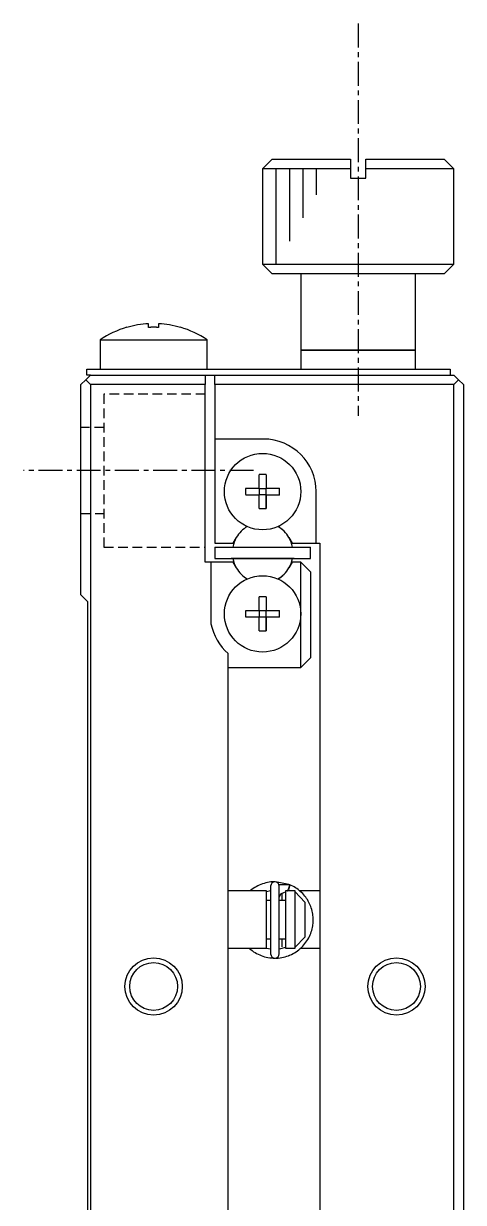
# Model space of a CAD drawing. Extents: x 587 to 873, y 180 to 423.
# Drawn here: x 587.2 to 610.2, y 361.7 to 423.4 of the extents above; entities that cross this region are included whole.
import ezdxf

# ---------------------------------------------------------------- set-up
doc = ezdxf.new("R2010")
doc.units = 0
doc.linetypes.add('CENTER', pattern=[2, 1.25, -0.25, 0.25, -0.25])
doc.linetypes.add('DASHED', pattern=[0.75, 0.5, -0.25])
doc.layers.get('0').update_dxf_attribs({"linetype": 'CONTINUOUS'})
doc.layers.add('CENTER', color=1, linetype='CENTER')

msp = doc.modelspace()

# ---------------------------------------------------------------- linework, layer by layer
at = {"color": 7, "linetype": 'CONTINUOUS'}
for p, q in [((600.21, 416.259), (599.71, 415.759)), ((600.21, 416.259), (604.31, 416.259)), ((604.31, 416.259), (604.31, 415.759)), ((605.11, 415.759), (605.11, 416.259)), ((605.11, 416.259), (609.21, 416.259)), ((609.71, 415.759), (609.21, 416.259)), ((599.71, 415.759), (599.71, 410.759)), ((604.31, 415.759), (599.71, 415.759)), ((604.31, 415.759), (604.31, 415.259)), ((604.31, 415.259), (605.11, 415.259)), ((605.11, 415.259), (605.11, 415.759)), ((609.71, 415.759), (605.11, 415.759)), ((609.71, 410.759), (609.71, 415.759)), ((599.71, 410.759), (600.21, 410.259)), ((599.71, 410.759), (609.71, 410.759)), ((609.21, 410.259), (609.71, 410.759)), ((609.21, 410.259), (600.21, 410.259)), ((601.71, 410.259), (601.71, 406.259)), ((607.71, 406.259), (607.71, 410.259)), ((592.611, 407.452), (592.608, 407.458)), ((593.75, 407.452), (593.75, 407.646)), ((594.27, 407.646), (594.27, 407.452)), ((595.413, 407.458), (595.41, 407.452)), ((591.21, 406.802), (591.21, 405.259)), ((591.21, 406.802), (596.81, 406.802)), ((596.81, 405.259), (596.81, 406.802)), ((601.71, 406.259), (601.71, 405.259)), ((607.71, 406.259), (601.71, 406.259)), ((601.71, 406.259), (607.71, 406.259)), ((607.71, 405.259), (607.71, 406.259)), ((590.71, 404.959), (590.46, 404.709)), ((590.51, 405.259), (592.51, 405.259)), ((590.51, 404.959), (590.51, 405.259)), ((590.71, 404.959), (590.51, 404.959)), ((590.71, 404.959), (596.71, 404.959)), ((592.51, 405.259), (592.76, 405.259)), ((592.76, 405.259), (595.26, 405.259)), ((595.26, 405.259), (607.51, 405.259)), ((596.71, 404.959), (596.71, 404.459)), ((596.71, 404.959), (597.21, 404.959)), ((597.21, 404.459), (597.21, 404.959)), ((597.21, 404.959), (609.71, 404.959)), ((607.51, 405.259), (609.51, 405.259)), ((609.51, 405.259), (609.51, 404.959)), ((609.71, 404.959), (609.96, 404.709)), ((590.46, 404.709), (590.21, 404.459)), ((590.21, 393.459), (590.21, 404.459)), ((590.71, 404.459), (590.46, 404.709)), ((590.71, 404.459), (590.71, 325.459)), ((596.71, 404.459), (590.71, 404.459)), ((596.71, 395.159), (596.71, 404.459)), ((597.21, 404.459), (597.21, 401.609)), ((609.71, 404.459), (597.21, 404.459)), ((609.96, 404.709), (609.71, 404.459)), ((609.71, 325.459), (609.71, 404.459)), ((609.96, 404.709), (610.21, 404.459)), ((610.21, 404.459), (610.21, 325.459)), ((597.21, 401.609), (597.21, 396.159)), ((599.76, 401.609), (597.21, 401.609)), ((599.53, 399.039), (599.53, 399.745)), ((599.89, 399.745), (599.89, 399.039)), ((599.89, 399.745), (599.89, 399.039)), ((598.824, 399.039), (599.53, 399.039)), ((599.53, 398.679), (598.824, 398.679)), ((599.541, 399.029), (599.53, 399.039)), ((599.541, 398.689), (599.53, 398.679)), ((599.53, 397.973), (599.53, 398.679)), ((599.541, 399.029), (599.88, 399.029)), ((599.541, 398.689), (599.541, 399.029)), ((599.88, 398.689), (599.541, 398.689)), ((599.88, 399.029), (599.89, 399.039)), ((599.88, 399.029), (599.88, 398.689)), ((599.88, 398.689), (599.89, 398.679)), ((599.89, 399.039), (600.597, 399.039)), ((599.89, 397.973), (599.89, 398.679)), ((600.597, 398.679), (599.89, 398.679)), ((599.89, 398.679), (599.89, 397.973)), ((602.51, 396.159), (602.51, 398.859)), ((597.21, 396.159), (598.166, 396.159)), ((598.166, 396.159), (598.336, 396.453)), ((601.085, 396.453), (601.255, 396.159)), ((601.255, 396.159), (602.51, 396.159)), ((602.51, 396.159), (602.71, 396.159)), ((602.71, 396.159), (602.71, 333.759)), ((597.21, 395.959), (597.21, 395.359)), ((597.21, 395.959), (602.21, 395.959)), ((602.21, 395.359), (602.21, 395.959)), ((597.01, 395.159), (596.71, 395.159)), ((598.166, 395.159), (597.01, 395.159)), ((597.01, 395.159), (597.01, 391.937)), ((597.21, 395.359), (598.152, 395.359)), ((597.21, 395.359), (602.21, 395.359)), ((598.152, 395.359), (598.06, 395.359)), ((598.152, 395.359), (598.06, 395.359)), ((598.152, 395.359), (598.06, 395.359)), ((598.152, 395.359), (598.06, 395.359)), ((598.152, 395.359), (598.06, 395.359)), ((598.152, 395.359), (598.06, 395.359)), ((598.152, 395.359), (598.06, 395.359)), ((598.152, 395.359), (598.06, 395.359)), ((598.152, 395.359), (598.06, 395.359)), ((598.152, 395.359), (598.06, 395.359)), ((598.152, 395.359), (598.06, 395.359)), ((598.152, 395.359), (598.06, 395.359)), ((598.152, 395.359), (598.06, 395.359)), ((598.152, 395.359), (598.06, 395.359)), ((598.152, 395.359), (598.06, 395.359)), ((598.152, 395.359), (598.06, 395.359)), ((598.152, 395.359), (598.06, 395.359)), ((598.152, 395.359), (598.06, 395.359)), ((598.152, 395.359), (598.06, 395.359)), ((598.152, 395.359), (598.06, 395.359)), ((598.152, 395.359), (598.06, 395.359)), ((598.152, 395.359), (598.06, 395.359)), ((598.152, 395.359), (598.06, 395.359)), ((598.152, 395.359), (598.06, 395.359)), ((598.152, 395.359), (598.06, 395.359)), ((598.152, 395.359), (598.06, 395.359)), ((598.152, 395.359), (598.06, 395.359)), ((598.152, 395.359), (598.06, 395.359)), ((598.152, 395.359), (598.06, 395.359)), ((598.152, 395.359), (598.06, 395.359)), ((601.36, 395.359), (598.06, 395.359)), ((598.152, 395.359), (598.06, 395.359)), ((598.336, 394.865), (598.166, 395.159)), ((601.255, 395.159), (601.085, 394.865)), ((601.71, 395.159), (601.255, 395.159)), ((601.36, 395.359), (601.269, 395.359)), ((601.36, 395.359), (601.269, 395.359)), ((601.36, 395.359), (601.269, 395.359)), ((601.36, 395.359), (601.269, 395.359)), ((601.36, 395.359), (601.269, 395.359)), ((601.36, 395.359), (601.269, 395.359)), ((601.36, 395.359), (601.269, 395.359)), ((601.36, 395.359), (601.269, 395.359)), ((601.36, 395.359), (601.269, 395.359)), ((601.36, 395.359), (601.269, 395.359)), ((601.269, 395.359), (602.21, 395.359)), ((601.36, 395.359), (601.269, 395.359)), ((601.36, 395.359), (601.269, 395.359)), ((601.36, 395.359), (601.269, 395.359)), ((601.36, 395.359), (601.269, 395.359)), ((601.36, 395.359), (601.269, 395.359)), ((601.36, 395.359), (601.269, 395.359)), ((601.36, 395.359), (601.269, 395.359)), ((601.36, 395.359), (601.269, 395.359)), ((601.36, 395.359), (601.269, 395.359)), ((601.36, 395.359), (601.269, 395.359)), ((601.36, 395.359), (601.269, 395.359)), ((601.71, 395.159), (602.21, 394.659)), ((601.71, 392.459), (601.71, 395.159)), ((602.21, 394.659), (602.21, 390.159)), ((590.21, 393.459), (590.56, 393.109)), ((590.56, 393.109), (590.56, 336.809)), ((599.53, 392.639), (599.53, 393.345)), ((599.89, 393.345), (599.89, 392.639)), ((599.89, 393.345), (599.89, 392.639)), ((598.824, 392.639), (599.53, 392.639)), ((599.541, 392.629), (599.53, 392.639)), ((599.541, 392.629), (599.88, 392.629)), ((599.541, 392.289), (599.541, 392.629)), ((599.88, 392.629), (599.89, 392.639)), ((599.88, 392.629), (599.88, 392.289)), ((599.89, 392.639), (600.597, 392.639)), ((601.71, 389.659), (601.71, 392.459)), ((599.53, 392.279), (598.824, 392.279)), ((599.541, 392.289), (599.53, 392.279)), ((599.53, 391.573), (599.53, 392.279)), ((599.88, 392.289), (599.541, 392.289)), ((599.88, 392.289), (599.89, 392.279)), ((599.89, 391.573), (599.89, 392.279)), ((600.597, 392.279), (599.89, 392.279)), ((599.89, 392.279), (599.89, 391.573)), ((597.91, 339.538), (597.91, 390.38)), ((602.21, 390.159), (601.71, 389.659)), ((597.91, 389.659), (601.71, 389.659)), ((600.131, 378.215), (600.131, 374.665)), ((601.076, 378.304), (600.385, 378.438)), ((601.128, 378.285), (600.57, 378.283)), ((600.581, 374.665), (600.581, 378.215)), ((601.137, 378.28), (601.06, 378.023)), ((601.136, 378.28), (601.117, 378.288)), ((601.17, 378.265), (601.136, 378.28)), ((599.91, 377.959), (597.91, 377.959)), ((599.91, 377.925), (600.131, 377.974)), ((599.91, 374.959), (599.91, 377.959)), ((600.71, 377.85), (600.71, 377.459)), ((601.41, 377.959), (600.91, 377.959)), ((600.91, 377.959), (600.91, 374.959)), ((601.06, 378.023), (601.029, 377.959)), ((601.41, 377.905), (601.41, 377.959)), ((601.41, 377.905), (601.91, 377.376)), ((601.41, 375.013), (601.41, 377.905)), ((602.71, 377.959), (601.655, 377.959)), ((600.131, 377.459), (599.91, 377.459)), ((600.91, 377.459), (600.581, 377.459)), ((601.91, 377.376), (601.91, 375.543)), ((599.91, 375.459), (600.131, 375.459)), ((600.581, 375.459), (600.91, 375.459)), ((600.71, 375.459), (600.71, 375.029)), ((601.91, 375.543), (601.41, 375.013)), ((597.91, 374.959), (599.91, 374.959)), ((599.91, 374.954), (599.895, 374.959)), ((600.131, 374.905), (599.91, 374.954)), ((600.91, 374.992), (600.581, 374.905)), ((600.91, 374.959), (601.41, 374.959)), ((601.072, 374.574), (601.128, 374.595)), ((601.127, 374.596), (601.157, 374.608)), ((601.133, 374.599), (601.136, 374.599)), ((601.41, 374.959), (601.41, 375.013)), ((601.699, 374.959), (602.71, 374.959))]:
    msp.add_line(p, q, dxfattribs=at)
at = {"color": 3, "linetype": 'CONTINUOUS'}
for p, q in [((600.41, 415.759), (600.41, 410.759)), ((601.11, 415.759), (601.11, 411.972)), ((601.81, 415.759), (601.81, 413.184)), ((602.51, 415.759), (602.51, 414.396))]:
    msp.add_line(p, q, dxfattribs=at)
at = {"color": 3, "linetype": 'DASHED'}
for p, q in [((596.71, 403.959), (591.41, 403.959)), ((591.41, 403.959), (591.41, 395.959)), ((591.41, 402.209), (590.21, 402.209)), ((590.21, 397.709), (591.41, 397.709)), ((591.41, 395.959), (596.71, 395.959))]:
    msp.add_line(p, q, dxfattribs=at)
at = {"color": 7, "linetype": 'CONTINUOUS'}
for points in [[(600.33, 378.438), (600.323, 378.438), (600.232, 378.435), (600.142, 378.427), (600.053, 378.415), (599.964, 378.4), (599.875, 378.38), (599.788, 378.356), (599.702, 378.328), (599.617, 378.297), (599.534, 378.261), (599.452, 378.222), (599.373, 378.18), (599.295, 378.134), (599.219, 378.084), (599.146, 378.031), (599.075, 377.975), (599.057, 377.959)], [(600.385, 374.441), (600.44, 374.443), (600.53, 374.448), (600.62, 374.458), (600.71, 374.472), (600.798, 374.49), (600.886, 374.513), (600.972, 374.539), (601.058, 374.568), (601.142, 374.602), (601.224, 374.64), (601.305, 374.681), (601.383, 374.725), (601.46, 374.773), (601.534, 374.825), (601.606, 374.88), (601.675, 374.938), (601.742, 374.999), (601.805, 375.064), (601.866, 375.131), (601.924, 375.2), (601.978, 375.272), (602.029, 375.347), (602.077, 375.423), (602.12, 375.5), (602.159, 375.577), (602.195, 375.656), (602.226, 375.735), (602.254, 375.814), (602.278, 375.893), (602.299, 375.971), (602.316, 376.05), (602.33, 376.128), (602.339, 376.193), (602.346, 376.257), (602.351, 376.325), (602.354, 376.4), (602.355, 376.463), (602.353, 376.531), (602.348, 376.602), (602.341, 376.678), (602.331, 376.75), (602.317, 376.825), (602.3, 376.903), (602.279, 376.983), (602.254, 377.066), (602.229, 377.136), (602.201, 377.208), (602.169, 377.281), (602.133, 377.354), (602.093, 377.428), (602.049, 377.503), (602.007, 377.567), (601.962, 377.63), (601.913, 377.693), (601.861, 377.755), (601.805, 377.817), (601.745, 377.877), (601.681, 377.936), (601.622, 377.986), (601.561, 378.035), (601.496, 378.082), (601.428, 378.127), (601.357, 378.17), (601.283, 378.21), (601.207, 378.248), (601.127, 378.284)], [(600.581, 377.615), (600.66, 377.81), (600.856, 377.89), (600.91, 377.884)], [(599.014, 374.959), (599.028, 374.946), (599.097, 374.888), (599.168, 374.833), (599.242, 374.78), (599.318, 374.732), (599.396, 374.686), (599.477, 374.645), (599.559, 374.607), (599.642, 374.573), (599.727, 374.542), (599.814, 374.516), (599.902, 374.493), (599.99, 374.475), (600.079, 374.46), (600.169, 374.45), (600.259, 374.443), (600.328, 374.441)]]:
    msp.add_lwpolyline(points, dxfattribs=at)
for points in [[(594.27, 407.452, 0), (594.266, 407.452, 0), (594.262, 407.453, 0), (594.258, 407.453, 0), (594.254, 407.453, 0), (594.25, 407.453, 0), (594.246, 407.453, 0), (594.242, 407.454, 0), (594.238, 407.454, 0), (594.234, 407.454, 0), (594.23, 407.454, 0), (594.226, 407.454, 0), (594.222, 407.454, 0), (594.218, 407.455, 0), (594.214, 407.455, 0), (594.21, 407.455, 0), (594.205, 407.455, 0), (594.201, 407.455, 0), (594.197, 407.455, 0), (594.193, 407.455, 0), (594.189, 407.456, 0), (594.185, 407.456, 0), (594.181, 407.456, 0), (594.177, 407.456, 0), (594.173, 407.456, 0), (594.169, 407.456, 0), (594.165, 407.456, 0), (594.161, 407.456, 0), (594.157, 407.457, 0), (594.153, 407.457, 0), (594.149, 407.457, 0), (594.145, 407.457, 0), (594.14, 407.457, 0), (594.136, 407.457, 0), (594.132, 407.457, 0), (594.128, 407.457, 0), (594.124, 407.457, 0), (594.12, 407.457, 0), (594.116, 407.457, 0), (594.112, 407.458, 0), (594.108, 407.458, 0), (594.104, 407.458, 0), (594.1, 407.458, 0), (594.096, 407.458, 0), (594.092, 407.458, 0), (594.088, 407.458, 0), (594.084, 407.458, 0), (594.08, 407.458, 0), (594.075, 407.458, 0), (594.071, 407.458, 0), (594.067, 407.458, 0), (594.063, 407.458, 0), (594.059, 407.458, 0), (594.055, 407.458, 0), (594.051, 407.458, 0), (594.047, 407.458, 0), (594.043, 407.458, 0), (594.039, 407.458, 0), (594.035, 407.458, 0), (594.031, 407.458, 0), (594.027, 407.458, 0), (594.023, 407.458, 0), (594.019, 407.458, 0), (594.014, 407.458, 0), (594.01, 407.458, 0), (594.006, 407.458, 0), (594.002, 407.458, 0), (593.998, 407.458, 0), (593.994, 407.458, 0), (593.99, 407.458, 0), (593.986, 407.458, 0), (593.982, 407.458, 0), (593.978, 407.458, 0), (593.974, 407.458, 0), (593.97, 407.458, 0), (593.966, 407.458, 0), (593.962, 407.458, 0), (593.958, 407.458, 0), (593.954, 407.458, 0), (593.949, 407.458, 0), (593.945, 407.458, 0), (593.941, 407.458, 0), (593.937, 407.458, 0), (593.933, 407.458, 0), (593.929, 407.458, 0), (593.925, 407.458, 0), (593.921, 407.458, 0), (593.917, 407.458, 0), (593.913, 407.458, 0), (593.909, 407.458, 0), (593.905, 407.457, 0), (593.901, 407.457, 0), (593.897, 407.457, 0), (593.893, 407.457, 0), (593.889, 407.457, 0), (593.884, 407.457, 0), (593.88, 407.457, 0), (593.876, 407.457, 0), (593.872, 407.457, 0), (593.868, 407.457, 0), (593.864, 407.457, 0), (593.86, 407.456, 0), (593.856, 407.456, 0), (593.852, 407.456, 0), (593.848, 407.456, 0), (593.844, 407.456, 0), (593.84, 407.456, 0), (593.836, 407.456, 0), (593.832, 407.456, 0), (593.828, 407.455, 0), (593.824, 407.455, 0), (593.819, 407.455, 0), (593.815, 407.455, 0), (593.811, 407.455, 0), (593.807, 407.455, 0), (593.803, 407.455, 0), (593.799, 407.454, 0), (593.795, 407.454, 0), (593.791, 407.454, 0), (593.787, 407.454, 0), (593.783, 407.454, 0), (593.779, 407.454, 0), (593.775, 407.453, 0), (593.771, 407.453, 0), (593.767, 407.453, 0), (593.763, 407.453, 0), (593.759, 407.453, 0), (593.754, 407.452, 0), (593.75, 407.452, 0)], [(599.89, 399.745, 0), (599.888, 399.746, 0), (599.885, 399.746, 0), (599.882, 399.746, 0), (599.879, 399.746, 0), (599.876, 399.746, 0), (599.874, 399.746, 0), (599.871, 399.746, 0), (599.868, 399.746, 0), (599.865, 399.746, 0), (599.862, 399.746, 0), (599.86, 399.746, 0), (599.857, 399.746, 0), (599.854, 399.746, 0), (599.851, 399.746, 0), (599.848, 399.746, 0), (599.845, 399.746, 0), (599.843, 399.746, 0), (599.84, 399.747, 0), (599.837, 399.747, 0), (599.834, 399.747, 0), (599.831, 399.747, 0), (599.829, 399.747, 0), (599.826, 399.747, 0), (599.823, 399.747, 0), (599.82, 399.747, 0), (599.817, 399.747, 0), (599.815, 399.747, 0), (599.812, 399.747, 0), (599.809, 399.747, 0), (599.806, 399.747, 0), (599.803, 399.747, 0), (599.8, 399.747, 0), (599.798, 399.747, 0), (599.795, 399.747, 0), (599.792, 399.747, 0), (599.789, 399.747, 0), (599.786, 399.747, 0), (599.784, 399.747, 0), (599.781, 399.747, 0), (599.778, 399.747, 0), (599.775, 399.747, 0), (599.772, 399.747, 0), (599.77, 399.747, 0), (599.767, 399.747, 0), (599.764, 399.747, 0), (599.761, 399.748, 0), (599.758, 399.748, 0), (599.755, 399.748, 0), (599.753, 399.748, 0), (599.75, 399.748, 0), (599.747, 399.748, 0), (599.744, 399.748, 0), (599.741, 399.748, 0), (599.739, 399.748, 0), (599.736, 399.748, 0), (599.733, 399.748, 0), (599.73, 399.748, 0), (599.727, 399.748, 0), (599.724, 399.748, 0), (599.722, 399.748, 0), (599.719, 399.748, 0), (599.716, 399.748, 0), (599.713, 399.748, 0), (599.71, 399.748, 0), (599.708, 399.748, 0), (599.705, 399.748, 0), (599.702, 399.748, 0), (599.699, 399.748, 0), (599.696, 399.748, 0), (599.694, 399.748, 0), (599.691, 399.748, 0), (599.688, 399.748, 0), (599.685, 399.748, 0), (599.682, 399.748, 0), (599.679, 399.748, 0), (599.677, 399.748, 0), (599.674, 399.748, 0), (599.671, 399.748, 0), (599.668, 399.748, 0), (599.665, 399.748, 0), (599.663, 399.748, 0), (599.66, 399.748, 0), (599.657, 399.747, 0), (599.654, 399.747, 0), (599.651, 399.747, 0), (599.649, 399.747, 0), (599.646, 399.747, 0), (599.643, 399.747, 0), (599.64, 399.747, 0), (599.637, 399.747, 0), (599.634, 399.747, 0), (599.632, 399.747, 0), (599.629, 399.747, 0), (599.626, 399.747, 0), (599.623, 399.747, 0), (599.62, 399.747, 0), (599.618, 399.747, 0), (599.615, 399.747, 0), (599.612, 399.747, 0), (599.609, 399.747, 0), (599.606, 399.747, 0), (599.604, 399.747, 0), (599.601, 399.747, 0), (599.598, 399.747, 0), (599.595, 399.747, 0), (599.592, 399.747, 0), (599.589, 399.747, 0), (599.587, 399.747, 0), (599.584, 399.747, 0), (599.581, 399.747, 0), (599.578, 399.746, 0), (599.575, 399.746, 0), (599.573, 399.746, 0), (599.57, 399.746, 0), (599.567, 399.746, 0), (599.564, 399.746, 0), (599.561, 399.746, 0), (599.559, 399.746, 0), (599.556, 399.746, 0), (599.553, 399.746, 0), (599.55, 399.746, 0), (599.547, 399.746, 0), (599.544, 399.746, 0), (599.542, 399.746, 0), (599.539, 399.746, 0), (599.536, 399.746, 0), (599.533, 399.746, 0), (599.53, 399.745, 0)], [(598.824, 399.039, 0), (598.824, 399.036, 0), (598.824, 399.033, 0), (598.824, 399.031, 0), (598.824, 399.028, 0), (598.824, 399.025, 0), (598.824, 399.022, 0), (598.824, 399.019, 0), (598.824, 399.017, 0), (598.823, 399.014, 0), (598.823, 399.011, 0), (598.823, 399.008, 0), (598.823, 399.005, 0), (598.823, 399.003, 0), (598.823, 399, 0), (598.823, 398.997, 0), (598.823, 398.994, 0), (598.823, 398.991, 0), (598.823, 398.988, 0), (598.823, 398.986, 0), (598.823, 398.983, 0), (598.823, 398.98, 0), (598.823, 398.977, 0), (598.823, 398.974, 0), (598.823, 398.972, 0), (598.823, 398.969, 0), (598.823, 398.966, 0), (598.823, 398.963, 0), (598.823, 398.96, 0), (598.822, 398.958, 0), (598.822, 398.955, 0), (598.822, 398.952, 0), (598.822, 398.949, 0), (598.822, 398.946, 0), (598.822, 398.943, 0), (598.822, 398.941, 0), (598.822, 398.938, 0), (598.822, 398.935, 0), (598.822, 398.932, 0), (598.822, 398.929, 0), (598.822, 398.927, 0), (598.822, 398.924, 0), (598.822, 398.921, 0), (598.822, 398.918, 0), (598.822, 398.915, 0), (598.822, 398.913, 0), (598.822, 398.91, 0), (598.822, 398.907, 0), (598.822, 398.904, 0), (598.822, 398.901, 0), (598.822, 398.898, 0), (598.822, 398.896, 0), (598.822, 398.893, 0), (598.822, 398.89, 0), (598.822, 398.887, 0), (598.822, 398.884, 0), (598.822, 398.882, 0), (598.822, 398.879, 0), (598.822, 398.876, 0), (598.822, 398.873, 0), (598.822, 398.87, 0), (598.822, 398.868, 0), (598.822, 398.865, 0), (598.822, 398.862, 0), (598.822, 398.859, 0), (598.822, 398.856, 0), (598.822, 398.853, 0), (598.822, 398.851, 0), (598.822, 398.848, 0), (598.822, 398.845, 0), (598.822, 398.842, 0), (598.822, 398.839, 0), (598.822, 398.837, 0), (598.822, 398.834, 0), (598.822, 398.831, 0), (598.822, 398.828, 0), (598.822, 398.825, 0), (598.822, 398.822, 0), (598.822, 398.82, 0), (598.822, 398.817, 0), (598.822, 398.814, 0), (598.822, 398.811, 0), (598.822, 398.808, 0), (598.822, 398.806, 0), (598.822, 398.803, 0), (598.822, 398.8, 0), (598.822, 398.797, 0), (598.822, 398.794, 0), (598.822, 398.792, 0), (598.822, 398.789, 0), (598.822, 398.786, 0), (598.822, 398.783, 0), (598.822, 398.78, 0), (598.822, 398.777, 0), (598.822, 398.775, 0), (598.822, 398.772, 0), (598.822, 398.769, 0), (598.822, 398.766, 0), (598.822, 398.763, 0), (598.822, 398.761, 0), (598.823, 398.758, 0), (598.823, 398.755, 0), (598.823, 398.752, 0), (598.823, 398.749, 0), (598.823, 398.747, 0), (598.823, 398.744, 0), (598.823, 398.741, 0), (598.823, 398.738, 0), (598.823, 398.735, 0), (598.823, 398.732, 0), (598.823, 398.73, 0), (598.823, 398.727, 0), (598.823, 398.724, 0), (598.823, 398.721, 0), (598.823, 398.718, 0), (598.823, 398.716, 0), (598.823, 398.713, 0), (598.823, 398.71, 0), (598.823, 398.707, 0), (598.823, 398.704, 0), (598.824, 398.702, 0), (598.824, 398.699, 0), (598.824, 398.696, 0), (598.824, 398.693, 0), (598.824, 398.69, 0), (598.824, 398.688, 0), (598.824, 398.685, 0), (598.824, 398.682, 0), (598.824, 398.679, 0)], [(600.597, 398.679, 0), (600.597, 398.682, 0), (600.597, 398.685, 0), (600.597, 398.688, 0), (600.597, 398.69, 0), (600.597, 398.693, 0), (600.597, 398.696, 0), (600.597, 398.699, 0), (600.597, 398.702, 0), (600.597, 398.704, 0), (600.597, 398.707, 0), (600.597, 398.71, 0), (600.598, 398.713, 0), (600.598, 398.716, 0), (600.598, 398.718, 0), (600.598, 398.721, 0), (600.598, 398.724, 0), (600.598, 398.727, 0), (600.598, 398.73, 0), (600.598, 398.732, 0), (600.598, 398.735, 0), (600.598, 398.738, 0), (600.598, 398.741, 0), (600.598, 398.744, 0), (600.598, 398.747, 0), (600.598, 398.749, 0), (600.598, 398.752, 0), (600.598, 398.755, 0), (600.598, 398.758, 0), (600.598, 398.761, 0), (600.598, 398.763, 0), (600.598, 398.766, 0), (600.598, 398.769, 0), (600.599, 398.772, 0), (600.599, 398.775, 0), (600.599, 398.777, 0), (600.599, 398.78, 0), (600.599, 398.783, 0), (600.599, 398.786, 0), (600.599, 398.789, 0), (600.599, 398.792, 0), (600.599, 398.794, 0), (600.599, 398.797, 0), (600.599, 398.8, 0), (600.599, 398.803, 0), (600.599, 398.806, 0), (600.599, 398.808, 0), (600.599, 398.811, 0), (600.599, 398.814, 0), (600.599, 398.817, 0), (600.599, 398.82, 0), (600.599, 398.822, 0), (600.599, 398.825, 0), (600.599, 398.828, 0), (600.599, 398.831, 0), (600.599, 398.834, 0), (600.599, 398.837, 0), (600.599, 398.839, 0), (600.599, 398.842, 0), (600.599, 398.845, 0), (600.599, 398.848, 0), (600.599, 398.851, 0), (600.599, 398.853, 0), (600.599, 398.856, 0), (600.599, 398.859, 0), (600.599, 398.862, 0), (600.599, 398.865, 0), (600.599, 398.868, 0), (600.599, 398.87, 0), (600.599, 398.873, 0), (600.599, 398.876, 0), (600.599, 398.879, 0), (600.599, 398.882, 0), (600.599, 398.884, 0), (600.599, 398.887, 0), (600.599, 398.89, 0), (600.599, 398.893, 0), (600.599, 398.896, 0), (600.599, 398.898, 0), (600.599, 398.901, 0), (600.599, 398.904, 0), (600.599, 398.907, 0), (600.599, 398.91, 0), (600.599, 398.913, 0), (600.599, 398.915, 0), (600.599, 398.918, 0), (600.599, 398.921, 0), (600.599, 398.924, 0), (600.599, 398.927, 0), (600.599, 398.929, 0), (600.599, 398.932, 0), (600.599, 398.935, 0), (600.599, 398.938, 0), (600.599, 398.941, 0), (600.599, 398.943, 0), (600.599, 398.946, 0), (600.598, 398.949, 0), (600.598, 398.952, 0), (600.598, 398.955, 0), (600.598, 398.958, 0), (600.598, 398.96, 0), (600.598, 398.963, 0), (600.598, 398.966, 0), (600.598, 398.969, 0), (600.598, 398.972, 0), (600.598, 398.974, 0), (600.598, 398.977, 0), (600.598, 398.98, 0), (600.598, 398.983, 0), (600.598, 398.986, 0), (600.598, 398.988, 0), (600.598, 398.991, 0), (600.598, 398.994, 0), (600.598, 398.997, 0), (600.598, 399, 0), (600.598, 399.003, 0), (600.598, 399.005, 0), (600.597, 399.008, 0), (600.597, 399.011, 0), (600.597, 399.014, 0), (600.597, 399.017, 0), (600.597, 399.019, 0), (600.597, 399.022, 0), (600.597, 399.025, 0), (600.597, 399.028, 0), (600.597, 399.031, 0), (600.597, 399.033, 0), (600.597, 399.036, 0), (600.597, 399.039, 0)], [(599.53, 397.973, 0), (599.533, 397.973, 0), (599.536, 397.973, 0), (599.539, 397.973, 0), (599.542, 397.972, 0), (599.544, 397.972, 0), (599.547, 397.972, 0), (599.55, 397.972, 0), (599.553, 397.972, 0), (599.556, 397.972, 0), (599.559, 397.972, 0), (599.561, 397.972, 0), (599.564, 397.972, 0), (599.567, 397.972, 0), (599.57, 397.972, 0), (599.573, 397.972, 0), (599.575, 397.972, 0), (599.578, 397.972, 0), (599.581, 397.972, 0), (599.584, 397.972, 0), (599.587, 397.972, 0), (599.589, 397.971, 0), (599.592, 397.971, 0), (599.595, 397.971, 0), (599.598, 397.971, 0), (599.601, 397.971, 0), (599.604, 397.971, 0), (599.606, 397.971, 0), (599.609, 397.971, 0), (599.612, 397.971, 0), (599.615, 397.971, 0), (599.618, 397.971, 0), (599.62, 397.971, 0), (599.623, 397.971, 0), (599.626, 397.971, 0), (599.629, 397.971, 0), (599.632, 397.971, 0), (599.634, 397.971, 0), (599.637, 397.971, 0), (599.64, 397.971, 0), (599.643, 397.971, 0), (599.646, 397.971, 0), (599.649, 397.971, 0), (599.651, 397.971, 0), (599.654, 397.971, 0), (599.657, 397.971, 0), (599.66, 397.971, 0), (599.663, 397.971, 0), (599.665, 397.971, 0), (599.668, 397.971, 0), (599.671, 397.971, 0), (599.674, 397.971, 0), (599.677, 397.971, 0), (599.679, 397.971, 0), (599.682, 397.971, 0), (599.685, 397.971, 0), (599.688, 397.971, 0), (599.691, 397.97, 0), (599.694, 397.97, 0), (599.696, 397.97, 0), (599.699, 397.97, 0), (599.702, 397.97, 0), (599.705, 397.97, 0), (599.708, 397.97, 0), (599.71, 397.97, 0), (599.713, 397.97, 0), (599.716, 397.97, 0), (599.719, 397.97, 0), (599.722, 397.97, 0), (599.724, 397.97, 0), (599.727, 397.97, 0), (599.73, 397.97, 0), (599.733, 397.971, 0), (599.736, 397.971, 0), (599.739, 397.971, 0), (599.741, 397.971, 0), (599.744, 397.971, 0), (599.747, 397.971, 0), (599.75, 397.971, 0), (599.753, 397.971, 0), (599.755, 397.971, 0), (599.758, 397.971, 0), (599.761, 397.971, 0), (599.764, 397.971, 0), (599.767, 397.971, 0), (599.77, 397.971, 0), (599.772, 397.971, 0), (599.775, 397.971, 0), (599.778, 397.971, 0), (599.781, 397.971, 0), (599.784, 397.971, 0), (599.786, 397.971, 0), (599.789, 397.971, 0), (599.792, 397.971, 0), (599.795, 397.971, 0), (599.798, 397.971, 0), (599.8, 397.971, 0), (599.803, 397.971, 0), (599.806, 397.971, 0), (599.809, 397.971, 0), (599.812, 397.971, 0), (599.815, 397.971, 0), (599.817, 397.971, 0), (599.82, 397.971, 0), (599.823, 397.971, 0), (599.826, 397.971, 0), (599.829, 397.971, 0), (599.831, 397.971, 0), (599.834, 397.972, 0), (599.837, 397.972, 0), (599.84, 397.972, 0), (599.843, 397.972, 0), (599.845, 397.972, 0), (599.848, 397.972, 0), (599.851, 397.972, 0), (599.854, 397.972, 0), (599.857, 397.972, 0), (599.86, 397.972, 0), (599.862, 397.972, 0), (599.865, 397.972, 0), (599.868, 397.972, 0), (599.871, 397.972, 0), (599.874, 397.972, 0), (599.876, 397.972, 0), (599.879, 397.972, 0), (599.882, 397.973, 0), (599.885, 397.973, 0), (599.888, 397.973, 0), (599.89, 397.973, 0)], [(599.89, 393.345, 0), (599.888, 393.346, 0), (599.885, 393.346, 0), (599.882, 393.346, 0), (599.879, 393.346, 0), (599.876, 393.346, 0), (599.874, 393.346, 0), (599.871, 393.346, 0), (599.868, 393.346, 0), (599.865, 393.346, 0), (599.862, 393.346, 0), (599.86, 393.346, 0), (599.857, 393.346, 0), (599.854, 393.346, 0), (599.851, 393.346, 0), (599.848, 393.346, 0), (599.845, 393.346, 0), (599.843, 393.346, 0), (599.84, 393.347, 0), (599.837, 393.347, 0), (599.834, 393.347, 0), (599.831, 393.347, 0), (599.829, 393.347, 0), (599.826, 393.347, 0), (599.823, 393.347, 0), (599.82, 393.347, 0), (599.817, 393.347, 0), (599.815, 393.347, 0), (599.812, 393.347, 0), (599.809, 393.347, 0), (599.806, 393.347, 0), (599.803, 393.347, 0), (599.8, 393.347, 0), (599.798, 393.347, 0), (599.795, 393.347, 0), (599.792, 393.347, 0), (599.789, 393.347, 0), (599.786, 393.347, 0), (599.784, 393.347, 0), (599.781, 393.347, 0), (599.778, 393.347, 0), (599.775, 393.347, 0), (599.772, 393.347, 0), (599.77, 393.347, 0), (599.767, 393.347, 0), (599.764, 393.347, 0), (599.761, 393.348, 0), (599.758, 393.348, 0), (599.755, 393.348, 0), (599.753, 393.348, 0), (599.75, 393.348, 0), (599.747, 393.348, 0), (599.744, 393.348, 0), (599.741, 393.348, 0), (599.739, 393.348, 0), (599.736, 393.348, 0), (599.733, 393.348, 0), (599.73, 393.348, 0), (599.727, 393.348, 0), (599.724, 393.348, 0), (599.722, 393.348, 0), (599.719, 393.348, 0), (599.716, 393.348, 0), (599.713, 393.348, 0), (599.71, 393.348, 0), (599.708, 393.348, 0), (599.705, 393.348, 0), (599.702, 393.348, 0), (599.699, 393.348, 0), (599.696, 393.348, 0), (599.694, 393.348, 0), (599.691, 393.348, 0), (599.688, 393.348, 0), (599.685, 393.348, 0), (599.682, 393.348, 0), (599.679, 393.348, 0), (599.677, 393.348, 0), (599.674, 393.348, 0), (599.671, 393.348, 0), (599.668, 393.348, 0), (599.665, 393.348, 0), (599.663, 393.348, 0), (599.66, 393.348, 0), (599.657, 393.347, 0), (599.654, 393.347, 0), (599.651, 393.347, 0), (599.649, 393.347, 0), (599.646, 393.347, 0), (599.643, 393.347, 0), (599.64, 393.347, 0), (599.637, 393.347, 0), (599.634, 393.347, 0), (599.632, 393.347, 0), (599.629, 393.347, 0), (599.626, 393.347, 0), (599.623, 393.347, 0), (599.62, 393.347, 0), (599.618, 393.347, 0), (599.615, 393.347, 0), (599.612, 393.347, 0), (599.609, 393.347, 0), (599.606, 393.347, 0), (599.604, 393.347, 0), (599.601, 393.347, 0), (599.598, 393.347, 0), (599.595, 393.347, 0), (599.592, 393.347, 0), (599.589, 393.347, 0), (599.587, 393.347, 0), (599.584, 393.347, 0), (599.581, 393.347, 0), (599.578, 393.346, 0), (599.575, 393.346, 0), (599.573, 393.346, 0), (599.57, 393.346, 0), (599.567, 393.346, 0), (599.564, 393.346, 0), (599.561, 393.346, 0), (599.559, 393.346, 0), (599.556, 393.346, 0), (599.553, 393.346, 0), (599.55, 393.346, 0), (599.547, 393.346, 0), (599.544, 393.346, 0), (599.542, 393.346, 0), (599.539, 393.346, 0), (599.536, 393.346, 0), (599.533, 393.346, 0), (599.53, 393.345, 0)], [(598.824, 392.639, 0), (598.824, 392.636, 0), (598.824, 392.633, 0), (598.824, 392.631, 0), (598.824, 392.628, 0), (598.824, 392.625, 0), (598.824, 392.622, 0), (598.824, 392.619, 0), (598.824, 392.617, 0), (598.823, 392.614, 0), (598.823, 392.611, 0), (598.823, 392.608, 0), (598.823, 392.605, 0), (598.823, 392.603, 0), (598.823, 392.6, 0), (598.823, 392.597, 0), (598.823, 392.594, 0), (598.823, 392.591, 0), (598.823, 392.588, 0), (598.823, 392.586, 0), (598.823, 392.583, 0), (598.823, 392.58, 0), (598.823, 392.577, 0), (598.823, 392.574, 0), (598.823, 392.572, 0), (598.823, 392.569, 0), (598.823, 392.566, 0), (598.823, 392.563, 0), (598.823, 392.56, 0), (598.822, 392.558, 0), (598.822, 392.555, 0), (598.822, 392.552, 0), (598.822, 392.549, 0), (598.822, 392.546, 0), (598.822, 392.543, 0), (598.822, 392.541, 0), (598.822, 392.538, 0), (598.822, 392.535, 0), (598.822, 392.532, 0), (598.822, 392.529, 0), (598.822, 392.527, 0), (598.822, 392.524, 0), (598.822, 392.521, 0), (598.822, 392.518, 0), (598.822, 392.515, 0), (598.822, 392.513, 0), (598.822, 392.51, 0), (598.822, 392.507, 0), (598.822, 392.504, 0), (598.822, 392.501, 0), (598.822, 392.498, 0), (598.822, 392.496, 0), (598.822, 392.493, 0), (598.822, 392.49, 0), (598.822, 392.487, 0), (598.822, 392.484, 0), (598.822, 392.482, 0), (598.822, 392.479, 0), (598.822, 392.476, 0), (598.822, 392.473, 0), (598.822, 392.47, 0), (598.822, 392.468, 0), (598.822, 392.465, 0), (598.822, 392.462, 0), (598.822, 392.459, 0), (598.822, 392.456, 0), (598.822, 392.453, 0), (598.822, 392.451, 0), (598.822, 392.448, 0), (598.822, 392.445, 0), (598.822, 392.442, 0), (598.822, 392.439, 0), (598.822, 392.437, 0), (598.822, 392.434, 0), (598.822, 392.431, 0), (598.822, 392.428, 0), (598.822, 392.425, 0), (598.822, 392.422, 0), (598.822, 392.42, 0), (598.822, 392.417, 0), (598.822, 392.414, 0), (598.822, 392.411, 0), (598.822, 392.408, 0), (598.822, 392.406, 0), (598.822, 392.403, 0), (598.822, 392.4, 0), (598.822, 392.397, 0), (598.822, 392.394, 0), (598.822, 392.392, 0), (598.822, 392.389, 0), (598.822, 392.386, 0), (598.822, 392.383, 0), (598.822, 392.38, 0), (598.822, 392.377, 0), (598.822, 392.375, 0), (598.822, 392.372, 0), (598.822, 392.369, 0), (598.822, 392.366, 0), (598.822, 392.363, 0), (598.822, 392.361, 0), (598.823, 392.358, 0), (598.823, 392.355, 0), (598.823, 392.352, 0), (598.823, 392.349, 0), (598.823, 392.347, 0), (598.823, 392.344, 0), (598.823, 392.341, 0), (598.823, 392.338, 0), (598.823, 392.335, 0), (598.823, 392.332, 0), (598.823, 392.33, 0), (598.823, 392.327, 0), (598.823, 392.324, 0), (598.823, 392.321, 0), (598.823, 392.318, 0), (598.823, 392.316, 0), (598.823, 392.313, 0), (598.823, 392.31, 0), (598.823, 392.307, 0), (598.823, 392.304, 0), (598.824, 392.302, 0), (598.824, 392.299, 0), (598.824, 392.296, 0), (598.824, 392.293, 0), (598.824, 392.29, 0), (598.824, 392.288, 0), (598.824, 392.285, 0), (598.824, 392.282, 0), (598.824, 392.279, 0)], [(600.597, 392.279, 0), (600.597, 392.282, 0), (600.597, 392.285, 0), (600.597, 392.288, 0), (600.597, 392.29, 0), (600.597, 392.293, 0), (600.597, 392.296, 0), (600.597, 392.299, 0), (600.597, 392.302, 0), (600.597, 392.304, 0), (600.597, 392.307, 0), (600.597, 392.31, 0), (600.598, 392.313, 0), (600.598, 392.316, 0), (600.598, 392.318, 0), (600.598, 392.321, 0), (600.598, 392.324, 0), (600.598, 392.327, 0), (600.598, 392.33, 0), (600.598, 392.332, 0), (600.598, 392.335, 0), (600.598, 392.338, 0), (600.598, 392.341, 0), (600.598, 392.344, 0), (600.598, 392.347, 0), (600.598, 392.349, 0), (600.598, 392.352, 0), (600.598, 392.355, 0), (600.598, 392.358, 0), (600.598, 392.361, 0), (600.598, 392.363, 0), (600.598, 392.366, 0), (600.598, 392.369, 0), (600.599, 392.372, 0), (600.599, 392.375, 0), (600.599, 392.377, 0), (600.599, 392.38, 0), (600.599, 392.383, 0), (600.599, 392.386, 0), (600.599, 392.389, 0), (600.599, 392.392, 0), (600.599, 392.394, 0), (600.599, 392.397, 0), (600.599, 392.4, 0), (600.599, 392.403, 0), (600.599, 392.406, 0), (600.599, 392.408, 0), (600.599, 392.411, 0), (600.599, 392.414, 0), (600.599, 392.417, 0), (600.599, 392.42, 0), (600.599, 392.422, 0), (600.599, 392.425, 0), (600.599, 392.428, 0), (600.599, 392.431, 0), (600.599, 392.434, 0), (600.599, 392.437, 0), (600.599, 392.439, 0), (600.599, 392.442, 0), (600.599, 392.445, 0), (600.599, 392.448, 0), (600.599, 392.451, 0), (600.599, 392.453, 0), (600.599, 392.456, 0), (600.599, 392.459, 0), (600.599, 392.462, 0), (600.599, 392.465, 0), (600.599, 392.468, 0), (600.599, 392.47, 0), (600.599, 392.473, 0), (600.599, 392.476, 0), (600.599, 392.479, 0), (600.599, 392.482, 0), (600.599, 392.484, 0), (600.599, 392.487, 0), (600.599, 392.49, 0), (600.599, 392.493, 0), (600.599, 392.496, 0), (600.599, 392.498, 0), (600.599, 392.501, 0), (600.599, 392.504, 0), (600.599, 392.507, 0), (600.599, 392.51, 0), (600.599, 392.513, 0), (600.599, 392.515, 0), (600.599, 392.518, 0), (600.599, 392.521, 0), (600.599, 392.524, 0), (600.599, 392.527, 0), (600.599, 392.529, 0), (600.599, 392.532, 0), (600.599, 392.535, 0), (600.599, 392.538, 0), (600.599, 392.541, 0), (600.599, 392.543, 0), (600.599, 392.546, 0), (600.598, 392.549, 0), (600.598, 392.552, 0), (600.598, 392.555, 0), (600.598, 392.558, 0), (600.598, 392.56, 0), (600.598, 392.563, 0), (600.598, 392.566, 0), (600.598, 392.569, 0), (600.598, 392.572, 0), (600.598, 392.574, 0), (600.598, 392.577, 0), (600.598, 392.58, 0), (600.598, 392.583, 0), (600.598, 392.586, 0), (600.598, 392.588, 0), (600.598, 392.591, 0), (600.598, 392.594, 0), (600.598, 392.597, 0), (600.598, 392.6, 0), (600.598, 392.603, 0), (600.598, 392.605, 0), (600.597, 392.608, 0), (600.597, 392.611, 0), (600.597, 392.614, 0), (600.597, 392.617, 0), (600.597, 392.619, 0), (600.597, 392.622, 0), (600.597, 392.625, 0), (600.597, 392.628, 0), (600.597, 392.631, 0), (600.597, 392.633, 0), (600.597, 392.636, 0), (600.597, 392.639, 0)], [(599.53, 391.573, 0), (599.533, 391.573, 0), (599.536, 391.573, 0), (599.539, 391.573, 0), (599.542, 391.572, 0), (599.544, 391.572, 0), (599.547, 391.572, 0), (599.55, 391.572, 0), (599.553, 391.572, 0), (599.556, 391.572, 0), (599.559, 391.572, 0), (599.561, 391.572, 0), (599.564, 391.572, 0), (599.567, 391.572, 0), (599.57, 391.572, 0), (599.573, 391.572, 0), (599.575, 391.572, 0), (599.578, 391.572, 0), (599.581, 391.572, 0), (599.584, 391.572, 0), (599.587, 391.572, 0), (599.589, 391.571, 0), (599.592, 391.571, 0), (599.595, 391.571, 0), (599.598, 391.571, 0), (599.601, 391.571, 0), (599.604, 391.571, 0), (599.606, 391.571, 0), (599.609, 391.571, 0), (599.612, 391.571, 0), (599.615, 391.571, 0), (599.618, 391.571, 0), (599.62, 391.571, 0), (599.623, 391.571, 0), (599.626, 391.571, 0), (599.629, 391.571, 0), (599.632, 391.571, 0), (599.634, 391.571, 0), (599.637, 391.571, 0), (599.64, 391.571, 0), (599.643, 391.571, 0), (599.646, 391.571, 0), (599.649, 391.571, 0), (599.651, 391.571, 0), (599.654, 391.571, 0), (599.657, 391.571, 0), (599.66, 391.571, 0), (599.663, 391.571, 0), (599.665, 391.571, 0), (599.668, 391.571, 0), (599.671, 391.571, 0), (599.674, 391.571, 0), (599.677, 391.571, 0), (599.679, 391.571, 0), (599.682, 391.571, 0), (599.685, 391.571, 0), (599.688, 391.571, 0), (599.691, 391.57, 0), (599.694, 391.57, 0), (599.696, 391.57, 0), (599.699, 391.57, 0), (599.702, 391.57, 0), (599.705, 391.57, 0), (599.708, 391.57, 0), (599.71, 391.57, 0), (599.713, 391.57, 0), (599.716, 391.57, 0), (599.719, 391.57, 0), (599.722, 391.57, 0), (599.724, 391.57, 0), (599.727, 391.57, 0), (599.73, 391.57, 0), (599.733, 391.571, 0), (599.736, 391.571, 0), (599.739, 391.571, 0), (599.741, 391.571, 0), (599.744, 391.571, 0), (599.747, 391.571, 0), (599.75, 391.571, 0), (599.753, 391.571, 0), (599.755, 391.571, 0), (599.758, 391.571, 0), (599.761, 391.571, 0), (599.764, 391.571, 0), (599.767, 391.571, 0), (599.77, 391.571, 0), (599.772, 391.571, 0), (599.775, 391.571, 0), (599.778, 391.571, 0), (599.781, 391.571, 0), (599.784, 391.571, 0), (599.786, 391.571, 0), (599.789, 391.571, 0), (599.792, 391.571, 0), (599.795, 391.571, 0), (599.798, 391.571, 0), (599.8, 391.571, 0), (599.803, 391.571, 0), (599.806, 391.571, 0), (599.809, 391.571, 0), (599.812, 391.571, 0), (599.815, 391.571, 0), (599.817, 391.571, 0), (599.82, 391.571, 0), (599.823, 391.571, 0), (599.826, 391.571, 0), (599.829, 391.571, 0), (599.831, 391.571, 0), (599.834, 391.572, 0), (599.837, 391.572, 0), (599.84, 391.572, 0), (599.843, 391.572, 0), (599.845, 391.572, 0), (599.848, 391.572, 0), (599.851, 391.572, 0), (599.854, 391.572, 0), (599.857, 391.572, 0), (599.86, 391.572, 0), (599.862, 391.572, 0), (599.865, 391.572, 0), (599.868, 391.572, 0), (599.871, 391.572, 0), (599.874, 391.572, 0), (599.876, 391.572, 0), (599.879, 391.572, 0), (599.882, 391.573, 0), (599.885, 391.573, 0), (599.888, 391.573, 0), (599.89, 391.573, 0)], [(601.018, 377.959, 0), (601.019, 377.962, 0), (601.021, 377.964, 0), (601.022, 377.967, 0), (601.023, 377.97, 0), (601.025, 377.972, 0), (601.026, 377.975, 0), (601.027, 377.978, 0), (601.029, 377.981, 0), (601.03, 377.983, 0), (601.032, 377.986, 0), (601.033, 377.989, 0), (601.034, 377.992, 0), (601.036, 377.995, 0), (601.037, 377.998, 0), (601.038, 378, 0), (601.04, 378.003, 0), (601.041, 378.006, 0), (601.043, 378.009, 0), (601.044, 378.012, 0), (601.045, 378.015, 0), (601.047, 378.018, 0), (601.048, 378.021, 0), (601.049, 378.024, 0), (601.051, 378.027, 0), (601.052, 378.03, 0), (601.053, 378.033, 0), (601.055, 378.036, 0), (601.056, 378.04, 0), (601.057, 378.043, 0), (601.059, 378.046, 0), (601.06, 378.049, 0), (601.062, 378.052, 0), (601.063, 378.055, 0), (601.064, 378.058, 0), (601.065, 378.061, 0), (601.067, 378.064, 0), (601.068, 378.068, 0), (601.069, 378.071, 0), (601.071, 378.074, 0), (601.072, 378.077, 0), (601.073, 378.08, 0), (601.075, 378.083, 0), (601.076, 378.086, 0), (601.077, 378.09, 0), (601.078, 378.093, 0), (601.08, 378.096, 0), (601.081, 378.099, 0), (601.082, 378.102, 0), (601.083, 378.105, 0), (601.084, 378.108, 0), (601.086, 378.111, 0), (601.087, 378.114, 0), (601.088, 378.118, 0), (601.089, 378.121, 0), (601.09, 378.124, 0), (601.091, 378.127, 0), (601.093, 378.13, 0), (601.094, 378.133, 0), (601.095, 378.136, 0), (601.096, 378.139, 0), (601.097, 378.142, 0), (601.098, 378.145, 0), (601.099, 378.148, 0), (601.1, 378.151, 0), (601.101, 378.154, 0), (601.102, 378.156, 0), (601.103, 378.159, 0), (601.104, 378.162, 0), (601.105, 378.165, 0), (601.106, 378.168, 0), (601.107, 378.171, 0), (601.108, 378.174, 0), (601.109, 378.176, 0), (601.11, 378.179, 0), (601.111, 378.182, 0), (601.112, 378.184, 0), (601.112, 378.187, 0), (601.113, 378.19, 0), (601.114, 378.192, 0), (601.115, 378.195, 0), (601.116, 378.198, 0), (601.116, 378.2, 0), (601.117, 378.203, 0), (601.118, 378.205, 0), (601.119, 378.208, 0), (601.119, 378.21, 0), (601.12, 378.212, 0), (601.121, 378.215, 0), (601.121, 378.217, 0), (601.122, 378.219, 0), (601.123, 378.222, 0), (601.123, 378.224, 0), (601.124, 378.226, 0), (601.124, 378.228, 0), (601.125, 378.23, 0), (601.125, 378.233, 0), (601.126, 378.235, 0), (601.126, 378.237, 0), (601.127, 378.239, 0), (601.127, 378.241, 0), (601.128, 378.243, 0), (601.128, 378.244, 0), (601.128, 378.246, 0), (601.129, 378.248, 0), (601.129, 378.25, 0), (601.129, 378.252, 0), (601.13, 378.253, 0), (601.13, 378.255, 0), (601.13, 378.256, 0), (601.13, 378.258, 0), (601.131, 378.26, 0), (601.131, 378.261, 0), (601.131, 378.263, 0), (601.131, 378.264, 0), (601.131, 378.265, 0), (601.131, 378.267, 0), (601.131, 378.268, 0), (601.132, 378.269, 0), (601.132, 378.27, 0), (601.132, 378.271, 0), (601.132, 378.273, 0), (601.132, 378.274, 0), (601.132, 378.275, 0), (601.132, 378.276, 0), (601.131, 378.276, 0), (601.131, 378.277, 0), (601.131, 378.278, 0), (601.131, 378.279, 0)], [(601.129, 378.284, 0), (601.129, 378.284, 0), (601.129, 378.284, 0), (601.129, 378.284, 0), (601.128, 378.284, 0), (601.128, 378.284, 0), (601.128, 378.284, 0), (601.128, 378.284, 0), (601.128, 378.284, 0), (601.128, 378.284, 0), (601.128, 378.284, 0), (601.128, 378.284, 0), (601.128, 378.284, 0), (601.128, 378.284, 0), (601.128, 378.284, 0), (601.128, 378.284, 0), (601.128, 378.284, 0), (601.128, 378.284, 0), (601.128, 378.284, 0), (601.128, 378.284, 0), (601.128, 378.284, 0), (601.128, 378.284, 0), (601.128, 378.284, 0), (601.128, 378.284, 0), (601.128, 378.284, 0), (601.128, 378.284, 0), (601.128, 378.284, 0), (601.128, 378.284, 0), (601.128, 378.284, 0), (601.128, 378.284, 0), (601.128, 378.284, 0), (601.128, 378.284, 0), (601.128, 378.284, 0), (601.128, 378.284, 0), (601.128, 378.284, 0), (601.128, 378.284, 0), (601.128, 378.284, 0), (601.128, 378.284, 0), (601.128, 378.284, 0), (601.128, 378.284, 0), (601.128, 378.285, 0), (601.128, 378.285, 0), (601.128, 378.285, 0), (601.128, 378.285, 0), (601.128, 378.285, 0), (601.128, 378.285, 0), (601.128, 378.285, 0), (601.128, 378.285, 0), (601.128, 378.285, 0), (601.128, 378.285, 0), (601.128, 378.285, 0), (601.128, 378.285, 0), (601.128, 378.285, 0), (601.128, 378.285, 0), (601.128, 378.285, 0), (601.128, 378.285, 0), (601.128, 378.285, 0), (601.128, 378.285, 0), (601.128, 378.285, 0), (601.128, 378.285, 0), (601.128, 378.285, 0), (601.128, 378.285, 0), (601.128, 378.285, 0), (601.128, 378.285, 0), (601.128, 378.285, 0), (601.128, 378.285, 0), (601.128, 378.285, 0), (601.128, 378.285, 0), (601.128, 378.285, 0), (601.128, 378.285, 0), (601.128, 378.285, 0), (601.128, 378.285, 0), (601.128, 378.285, 0), (601.128, 378.285, 0), (601.128, 378.285, 0), (601.128, 378.285, 0), (601.128, 378.285, 0), (601.128, 378.285, 0), (601.128, 378.285, 0), (601.128, 378.285, 0), (601.128, 378.285, 0), (601.128, 378.285, 0), (601.128, 378.285, 0), (601.128, 378.285, 0), (601.128, 378.285, 0), (601.128, 378.285, 0), (601.128, 378.285, 0), (601.128, 378.285, 0), (601.128, 378.285, 0), (601.128, 378.285, 0), (601.128, 378.285, 0), (601.128, 378.285, 0), (601.128, 378.285, 0), (601.128, 378.285, 0), (601.128, 378.285, 0), (601.128, 378.285, 0), (601.128, 378.285, 0), (601.128, 378.285, 0), (601.128, 378.285, 0), (601.128, 378.285, 0), (601.128, 378.285, 0), (601.128, 378.285, 0), (601.128, 378.285, 0), (601.128, 378.285, 0), (601.128, 378.285, 0), (601.128, 378.285, 0), (601.128, 378.285, 0), (601.128, 378.285, 0), (601.128, 378.285, 0), (601.128, 378.285, 0), (601.128, 378.285, 0), (601.128, 378.285, 0), (601.128, 378.285, 0), (601.128, 378.285, 0), (601.128, 378.285, 0), (601.128, 378.285, 0), (601.128, 378.285, 0), (601.128, 378.285, 0), (601.128, 378.285, 0), (601.128, 378.285, 0), (601.128, 378.285, 0), (601.128, 378.285, 0), (601.128, 378.285, 0), (601.128, 378.285, 0), (601.128, 378.285, 0), (601.128, 378.285, 0), (601.128, 378.285, 0), (601.128, 378.285, 0), (601.128, 378.285, 0)], [(601.131, 378.279, 0), (601.131, 378.279, 0), (601.131, 378.279, 0), (601.131, 378.279, 0), (601.131, 378.279, 0), (601.131, 378.279, 0), (601.131, 378.279, 0), (601.131, 378.279, 0), (601.131, 378.279, 0), (601.131, 378.279, 0), (601.131, 378.28, 0), (601.131, 378.28, 0), (601.131, 378.28, 0), (601.131, 378.28, 0), (601.131, 378.28, 0), (601.131, 378.28, 0), (601.131, 378.28, 0), (601.131, 378.28, 0), (601.131, 378.28, 0), (601.131, 378.28, 0), (601.131, 378.28, 0), (601.131, 378.28, 0), (601.131, 378.28, 0), (601.131, 378.28, 0), (601.131, 378.28, 0), (601.131, 378.28, 0), (601.131, 378.28, 0), (601.131, 378.28, 0), (601.131, 378.281, 0), (601.131, 378.281, 0), (601.131, 378.281, 0), (601.131, 378.281, 0), (601.131, 378.281, 0), (601.131, 378.281, 0), (601.131, 378.281, 0), (601.131, 378.281, 0), (601.131, 378.281, 0), (601.131, 378.281, 0), (601.131, 378.281, 0), (601.131, 378.281, 0), (601.131, 378.281, 0), (601.131, 378.281, 0), (601.131, 378.281, 0), (601.131, 378.281, 0), (601.13, 378.281, 0), (601.13, 378.281, 0), (601.13, 378.281, 0), (601.13, 378.281, 0), (601.13, 378.282, 0), (601.13, 378.282, 0), (601.13, 378.282, 0), (601.13, 378.282, 0), (601.13, 378.282, 0), (601.13, 378.282, 0), (601.13, 378.282, 0), (601.13, 378.282, 0), (601.13, 378.282, 0), (601.13, 378.282, 0), (601.13, 378.282, 0), (601.13, 378.282, 0), (601.13, 378.282, 0), (601.13, 378.282, 0), (601.13, 378.282, 0), (601.13, 378.282, 0), (601.13, 378.282, 0), (601.13, 378.282, 0), (601.13, 378.282, 0), (601.13, 378.282, 0), (601.13, 378.282, 0), (601.13, 378.282, 0), (601.13, 378.283, 0), (601.13, 378.283, 0), (601.13, 378.283, 0), (601.13, 378.283, 0), (601.13, 378.283, 0), (601.13, 378.283, 0), (601.13, 378.283, 0), (601.13, 378.283, 0), (601.13, 378.283, 0), (601.13, 378.283, 0), (601.13, 378.283, 0), (601.13, 378.283, 0), (601.13, 378.283, 0), (601.13, 378.283, 0), (601.13, 378.283, 0), (601.13, 378.283, 0), (601.13, 378.283, 0), (601.13, 378.283, 0), (601.13, 378.283, 0), (601.13, 378.283, 0), (601.13, 378.283, 0), (601.13, 378.283, 0), (601.129, 378.283, 0), (601.129, 378.283, 0), (601.129, 378.283, 0), (601.129, 378.283, 0), (601.129, 378.283, 0), (601.129, 378.283, 0), (601.129, 378.284, 0), (601.129, 378.284, 0), (601.129, 378.284, 0), (601.129, 378.284, 0), (601.129, 378.284, 0), (601.129, 378.284, 0), (601.129, 378.284, 0), (601.129, 378.284, 0), (601.129, 378.284, 0), (601.129, 378.284, 0), (601.129, 378.284, 0), (601.129, 378.284, 0), (601.129, 378.284, 0), (601.129, 378.284, 0), (601.129, 378.284, 0), (601.129, 378.284, 0), (601.129, 378.284, 0), (601.129, 378.284, 0), (601.129, 378.284, 0), (601.129, 378.284, 0), (601.129, 378.284, 0), (601.129, 378.284, 0), (601.129, 378.284, 0), (601.129, 378.284, 0), (601.129, 378.284, 0), (601.129, 378.284, 0), (601.129, 378.284, 0), (601.129, 378.284, 0), (601.129, 378.284, 0), (601.129, 378.284, 0), (601.129, 378.284, 0)]]:
    msp.add_polyline3d(points, dxfattribs=at)
for centre, radius in [((599.71, 398.859), 2), ((599.71, 392.459), 2), ((594.01, 372.959), 1.25), ((606.71, 372.959), 1.25)]:
    msp.add_circle(centre, radius, dxfattribs=at)
at = {"color": 3, "linetype": 'CONTINUOUS'}
for centre in [(594.01, 372.959), (606.71, 372.959)]:
    msp.add_circle(centre, 1.5, dxfattribs=at)
at = {"color": 7, "linetype": 'CONTINUOUS'}
for centre, radius, start, end in [((594.01, 402.659), 5, 106.28584, 124.0558), ((594.01, 402.659), 4.993, 92.98477, 106.27255), ((594.01, 402.659), 4.993, 73.72745, 87.01523), ((594.01, 402.659), 5, 55.9442, 73.71416), ((599.76, 398.859), 2.75, 0, 90), ((599.71, 395.659), 1.587, 135, 150), ((599.825, 395.544), 1.75, 121.8865, 135.00441), ((599.71, 395.659), 1.587, 120.43318, 134.99998), ((599.71, 395.659), 1.587, 45.00002, 59.56682), ((599.595, 395.544), 1.75, 44.99559, 58.1135), ((599.71, 395.659), 1.587, 30, 45), ((599.71, 395.659), 1.587, 149.99997, 169.10693), ((599.71, 395.659), 1.587, 10.89309, 30), ((599.71, 395.659), 1.587, 190.89309, 210), ((599.71, 395.659), 1.587, 210, 225), ((599.71, 395.659), 1.587, 315, 330), ((599.71, 395.659), 1.587, 330.00003, 349.10693), ((599.825, 395.774), 1.75, 224.99559, 238.1135), ((599.71, 395.659), 1.587, 224.99997, 239.56674), ((599.71, 395.659), 1.587, 300.43326, 315.00003), ((599.595, 395.774), 1.75, 301.8865, 315.00441), ((599.71, 392.459), 2.75, 190.9425, 229.11481), ((600.356, 378.215), 0.225, 0, 180), ((600.356, 374.665), 0.225, 180, 0)]:
    msp.add_arc(centre, radius, start, end, dxfattribs=at)
at = {"layer": 'CENTER', "color": 1, "linetype": 'CENTER'}
for p, q in [((604.71, 423.354), (604.71, 402.824)), ((599.24, 399.959), (587.21, 399.959))]:
    msp.add_line(p, q, dxfattribs=at)

doc.saveas('drawing.dxf')
